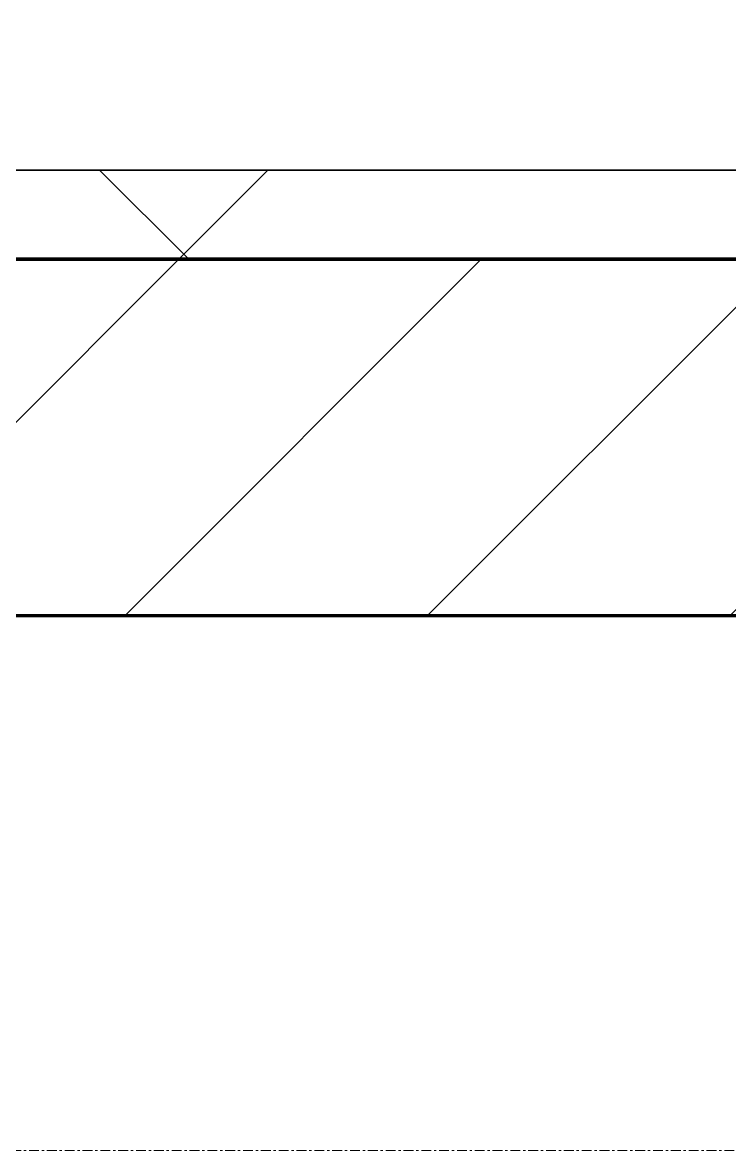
# Model space of a CAD drawing. Header units: millimetres. Extents: x -794334 to -714814, y -17806 to 22403.
# Drawn here: x -759099 to -758702, y -4321 to -3688 of the extents above; entities that cross this region are included whole.
import ezdxf
from ezdxf.xclip import XClip

# ---------------------------------------------------------------- set-up
doc = ezdxf.new("R2010")
doc.units = ezdxf.units.MM
doc.header["$XCLIPFRAME"] = 0
doc.linetypes.add('DPA_Grid _ Level 100', pattern=[10, 5.5, -1.6, 1.3, -1.6])
for name, color, linetype, lineweight in [('A-GLAZ-CURT', 2, 'Continuous', 9), ('A-WALL', 5, 'Continuous', 35), ('A-WALL-FNSH', 2, 'Continuous', 35), ('A-WALL-PATT', 1, 'Continuous', 35), ('S-GRID', 251, 'Continuous', 9), ('WALL-E', 2, 'Continuous', 35)]:
    doc.layers.add(name, color=color, linetype=linetype, lineweight=lineweight)
doc.layers.add('A11_ALU.SOLID SHEET', color=2, linetype='Continuous')

# ---------------------------------------------------------------- blocks, each defined once
blk = doc.blocks.new('*U804')
at = {"layer": 'S-GRID', "linetype": 'DPA_Grid _ Level 100'}
blk.add_line((57942.91, -7900), (-14128.88, -7900), dxfattribs=at)
blk = doc.blocks.new('PPLS-PP19_Custom Tile Pattern - Custom Tile Pattern-V150-4252-01 ENLARGED CONCOURSE LEVEL - REFLECTED CEILING PLAN - SHEET 3')
at = {"layer": 'A-GLAZ-CURT'}
for p, q in [((-300, 0), (300, 0)), ((300, 0), (-300, 0)), ((195.99, 0), (213.31, 0)), ((213.31, 0), (195.99, 0)), ((230.06, 0), (300, 0)), ((-300, -50), (300, -50)), ((300, -50), (-300, -50))]:
    blk.add_line(p, q, dxfattribs=at)
for points, knots in [([(-115.82, 0), (-114.96, 0), (-110.41, 0), (-96.78, 0), (-71.33, 0), (-42.53, 0), (-12.78, 0), (4.23, 0), (9.64, 0), (10.14, 0), (10.18, 0)], [-5724.064692, -5724.064692, -5724.064692, -5724.064692, -5430.283136, -5103.229623, -4799.173296, -4065.652676, -3589.737505, -3285.047089, -3066.359526, -3044.715262, -3044.715262, -3044.715262, -3044.715262]), ([(31.18, 0), (25.97, 0), (11.99, 0), (-16.92, 0), (-47.42, 0), (-65.77, 0), (-66.37, 0), (-66.38, 0)], [-4496.803627, -4496.803627, -4496.803627, -4496.803627, -4222.080604, -3745.412743, -2981.410125, -2542.574734, -2498.224237, -2498.224237, -2498.224237, -2498.224237]), ([(76.63, 0), (74.8, 0), (67.65, 0), (53.52, 0), (37, 0), (24.07, 0), (12.82, 0), (-2.9, 0), (-20.62, 0), (-32.81, 0), (-44.85, 0), (-51.43, 0), (-51.79, 0)], [-3095.572228, -3095.572228, -3095.572228, -3095.572228, -2950.589685, -2634.532728, -2313.748533, -2106.613311, -1925.670641, -1617.263037, -1290.787923, -1039.307308, -819.71621, -644.910881, -644.910881, -644.910881, -644.910881]), ([(-44.92, 0), (-42.21, 0), (-29.9, 0), (-18.03, 0), (8.61, 0), (15.02, 0), (22.91, 0), (31, 0), (39.04, 0), (51.19, 0), (58.74, 0), (61.34, 0), (61.45, 0)], [-3469.186623, -3469.186623, -3469.186623, -3469.186623, -3315.260113, -2864.387349, -2439.246196, -2084.094819, -1956.422387, -1818.904206, -1645.594513, -1443.202566, -1228.752106, -1120.932285, -1120.932285, -1120.932285, -1120.932285]), ([(9.32, 0), (9.08, 0), (7.65, 0), (2.57, 0), (-12.23, 0), (-25.64, 0), (-36.69, 0), (-43.45, 0), (-44.84, 0)], [-2922.926651, -2922.926651, -2922.926651, -2922.926651, -2882.788014, -2720.818881, -2518.50168, -2125.455881, -1792.521578, -1709.052716, -1709.052716, -1709.052716, -1709.052716]), ([(-36.78, 0), (-32.43, 0), (-19.22, 0), (0.91, 0), (16.51, 0), (22.4, 0)], [-6191.144455, -6191.144455, -6191.144455, -6191.144455, -5862.463379, -5340.621928, -5030.30487, -5030.30487, -5030.30487, -5030.30487]), ([(30.82, 0), (29.27, 0), (20.14, 0), (3.54, 0), (-16.58, 0), (-34.76, 0), (-36.04, 0)], [-10462.034656, -10462.034656, -10462.034656, -10462.034656, -10363.088938, -9884.23066, -9424.652049, -9182.880979, -9182.880979, -9182.880979, -9182.880979]), ([(70.61, 0), (66.16, 0), (55.8, 0), (39.61, 0), (24.74, 0), (2.64, 0), (-17.84, 0), (-30.57, 0), (-31.82, 0), (-32, 0)], [-4647.237329, -4647.237329, -4647.237329, -4647.237329, -4326.416877, -4098.545751, -3766.694881, -3333.063701, -2994.501669, -2698.150104, -2614.070998, -2614.070998, -2614.070998, -2614.070998]), ([(-30.76, 0), (-30.73, 0), (-29.99, 0), (-23.47, 0), (-15.75, 0), (-15.19, 0)], [-54176.191683, -54176.191683, -54176.191683, -54176.191683, -54157.274271, -53749.15266, -53717.791567, -53717.791567, -53717.791567, -53717.791567]), ([(-30.52, 0), (-27.11, 0), (-17.83, 0), (5.99, 0), (22.06, 0), (37.44, 0), (45.92, 0), (57.76, 0), (64.47, 0), (72.74, 0), (75.22, 0), (76.03, 0), (76.21, 0)], [-2323.618664, -2323.618664, -2323.618664, -2323.618664, -2142.497158, -1716.209403, -1206.526904, -1089.329421, -901.315459, -753.071572, -495.328968, -421.953223, -334.951786, -290.452333, -290.452333, -290.452333, -290.452333]), ([(-13, 0), (-14.35, 0), (-17.68, 0), (-25.97, 0), (-29.52, 0), (-30.21, 0)], [-55207.591944, -55207.591944, -55207.591944, -55207.591944, -54789.006179, -54461.685999, -54290.791712, -54290.791712, -54290.791712, -54290.791712]), ([(8.33, 0), (8.19, 0), (7.18, 0), (0.32, 0), (-13.89, 0), (-24.92, 0), (-29.03, 0)], [-3574.286521, -3574.286521, -3574.286521, -3574.286521, -3526.962355, -3285.499107, -2903.012179, -2680.714891, -2680.714891, -2680.714891, -2680.714891]), ([(-28.57, 0), (-26.93, 0), (-20.29, 0), (-11.45, 0), (2.08, 0), (13.15, 0), (21.24, 0), (24.62, 0), (24.72, 0), (24.72, 0)], [-5361.429781, -5361.429781, -5361.429781, -5361.429781, -5261.36855, -5050.479954, -4785.90057, -4596.498881, -4445.288762, -4384.376941, -4376.041937, -4376.041937, -4376.041937, -4376.041937]), ([(-22.56, 0), (-20.27, 0), (-17.03, 0), (-11.36, 0), (-7.66, 0), (-6.6, 0), (-6.44, 0)], [-56468.192263, -56468.192263, -56468.192263, -56468.192263, -56344.022017, -56303.229861, -56166.290093, -56124.392176, -56124.392176, -56124.392176, -56124.392176]), ([(-15.19, 0), (-13.07, 0), (1.35, 0), (16.4, 0), (22, 0)], [-461.142613, -461.142613, -461.142613, -461.142613, -429.606584, -411.393289, -411.393289, -411.393289, -411.393289]), ([(-6.54, 0), (-6.73, 0), (-7.2, 0), (-7.6, 0), (-7.79, 0)], [-56009.792147, -56009.792147, -56009.792147, -56009.792147, -55949.290093, -55895.192118, -55895.192118, -55895.192118, -55895.192118]), ([(-2.63, 0), (-2.47, 0), (-1.22, 0), (4.92, 0), (15.97, 0), (22.54, 0), (24.49, 0)], [-226.825321, -226.825321, -226.825321, -226.825321, -220.269177, -206.416616, -198.214427, -187.717507, -187.717507, -187.717507, -187.717507]), ([(103.09, 0), (101.08, 0), (86.31, 0), (63.34, 0), (35.84, 0), (12, 0), (3.08, 0), (-1.67, 0), (-2.25, 0)], [-375.435014, -375.435014, -375.435014, -375.435014, -369.147452, -330.153101, -307.516438, -285.83788, -246.234814, -234.646884, -234.646884, -234.646884, -234.646884]), ([(24.69, 0), (24.54, 0), (20.99, 0), (15.48, 0), (10.8, 0), (9.63, 0)], [-4368.572414, -4368.572414, -4368.572414, -4368.572414, -4306.476363, -4080.000647, -3772.857994, -3772.857994, -3772.857994, -3772.857994]), ([(22.57, 0), (22.12, 0), (19.88, 0), (18.85, 0), (18.16, 0)], [-6004.223754, -6004.223754, -6004.223754, -6004.223754, -5972.647715, -5832.674503, -5832.674503, -5832.674503, -5832.674503]), ([(90.37, 0), (87.89, 0), (83.4, 0), (74.4, 0), (62.26, 0), (51.85, 0), (43.81, 0), (30.54, 0), (24.77, 0), (22.96, 0)], [-7376.617754, -7376.617754, -7376.617754, -7376.617754, -7135.649961, -6924.452779, -6738.82075, -6548.303034, -6314.283804, -6135.05769, -6013.286069, -6013.286069, -6013.286069, -6013.286069]), ([(23.02, 0), (29.19, 0), (49.24, 0), (72.46, 0), (88.74, 0), (90.69, 0)], [-410.279517, -410.279517, -410.279517, -410.279517, -390.253598, -346.313304, -340.322825, -340.322825, -340.322825, -340.322825]), ([(23.03, 0), (31.5, 0), (49.38, 0), (70.92, 0), (82.12, 0), (83.66, 0)], [-5019.25662, -5019.25662, -5019.25662, -5019.25662, -4573.028122, -4094.177415, -3869.465285, -3869.465285, -3869.465285, -3869.465285]), ([(27.44, 0), (27.9, 0), (29.54, 0), (38.07, 0), (53.39, 0), (71.67, 0), (84.83, 0), (85.75, 0), (89.38, 0), (90.82, 0)], [-5037.309798, -5037.309798, -5037.309798, -5037.309798, -4887.603822, -4705.298446, -4353.683244, -3960.84581, -3759.045785, -3336.541051, -3048.898036, -3048.898036, -3048.898036, -3048.898036]), ([(27.89, 0), (29.09, 0), (33.4, 0), (48.37, 0), (67.96, 0), (83.01, 0), (90.33, 0)], [-147.777612, -147.777612, -147.777612, -147.777612, -135.792042, -118.513713, -97.899267, -75.885801, -75.885801, -75.885801, -75.885801]), ([(53.18, 0), (53.06, 0), (52.22, 0), (44.99, 0), (36.46, 0), (30.82, 0)], [-622.740158, -622.740158, -622.740158, -622.740158, -566.066452, -360.610861, 0, 0, 0, 0]), ([(136.44, 0), (121.66, 0), (86.93, 0), (51.16, 0), (31.18, 0)], [-106.750556, -106.750556, -106.750556, -106.750556, -59.610984, 0, 0, 0, 0]), ([(168.37, 0), (167.68, 0), (162.47, 0), (147.02, 0), (109.77, 0), (76.86, 0), (57.82, 0), (46.51, 0), (41.18, 0), (36.02, 0), (35.54, 0), (35.54, 0)], [-543.375029, -543.375029, -543.375029, -543.375029, -530.793311, -458.593899, -401.860199, -357.622665, -341.267687, -334.000314, -326.15566, -319.318397, -317.489778, -317.489778, -317.489778, -317.489778]), ([(36.29, 0), (37.77, 0), (48.82, 0), (64.79, 0), (80.89, 0), (90.63, 0), (90.91, 0)], [-314.598523, -314.598523, -314.598523, -314.598523, -305.899624, -287.17622, -249.500363, -248.402393, -248.402393, -248.402393, -248.402393]), ([(61.47, 0), (61.47, 0), (61.21, 0), (54.61, 0), (53.71, 0), (53.56, 0)], [-1113.311073, -1113.311073, -1113.311073, -1113.311073, -1096.402191, -891.204116, -747.28819, -747.28819, -747.28819, -747.28819]), ([(76.22, 0), (75.58, 0), (73.64, 0), (71.05, 0), (70.61, 0)], [-193.634889, -193.634889, -193.634889, -193.634889, -31.537676, 0, 0, 0, 0]), ([(114.39, 0), (114.2, 0), (112.08, 0), (105.42, 0), (95.85, 0), (92.33, 0), (90.9, 0)], [-8148.58938, -8148.58938, -8148.58938, -8148.58938, -8105.191388, -7723.759874, -7531.75727, -7393.46605, -7393.46605, -7393.46605, -7393.46605]), ([(90.91, 0), (106.76, 0), (122.59, 0), (138.28, 0), (138.53, 0)], [-340.102076, -340.102076, -340.102076, -340.102076, -291.370682, -290.5735, -290.5735, -290.5735, -290.5735]), ([(90.91, 0), (94.73, 0), (106.33, 0), (116.36, 0), (128.63, 0), (128.95, 0)], [-75.297667, -75.297667, -75.297667, -75.297667, -63.759246, -39.050993, -35.895543, -35.895543, -35.895543, -35.895543]), ([(91.08, 0), (104.44, 0), (124.56, 0), (132.42, 0), (134.6, 0)], [-248.179537, -248.179537, -248.179537, -248.179537, -194.761443, -152.241002, -152.241002, -152.241002, -152.241002]), ([(94.4, 0), (94.4, 0), (94.64, 0), (99.11, 0), (108.97, 0), (120.79, 0), (139.94, 0), (163.31, 0), (185.23, 0), (193.62, 0), (194.69, 0), (194.79, 0)], [-2348.345796, -2348.345796, -2348.345796, -2348.345796, -2310.419338, -2233.599744, -2052.234781, -1843.028543, -1530.39897, -1095.004608, -529.74427, -295.064701, -265.121568, -265.121568, -265.121568, -265.121568]), ([(129.02, 0), (129.02, 0), (124.41, 0), (122.35, 0), (114.96, 0), (108.04, 0), (103.09, 0)], [-35.386604, -35.386604, -35.386604, -35.386604, -31.430235, -22.807238, -15.488593, 0, 0, 0, 0]), ([(157.9, 0), (156.77, 0), (151.67, 0), (143.29, 0), (134.04, 0), (126.24, 0), (118.6, 0), (114.23, 0), (111.98, 0), (105.66, 0), (105.23, 0), (105.23, 0)], [-10292.955006, -10292.955006, -10292.955006, -10292.955006, -10098.273015, -9847.788484, -9677.714971, -9567.007022, -9453.21225, -9220.200448, -9012.77275, -8966.157302, -8929.495943, -8929.495943, -8929.495943, -8929.495943]), ([(105.26, 0), (105.52, 0), (111.01, 0), (112.65, 0), (113.59, 0)], [-8920.561005, -8920.561005, -8920.561005, -8920.561005, -8814.835624, -8577.462505, -8577.462505, -8577.462505, -8577.462505]), ([(128.58, 0), (128.8, 0), (130.16, 0), (139.26, 0), (152.67, 0), (161.24, 0), (162.19, 0), (162.75, 0)], [-633.326174, -633.326174, -633.326174, -633.326174, -627.736123, -618.981161, -602.094757, -592.980799, -581.414464, -581.414464, -581.414464, -581.414464]), ([(137.1, 0), (136, 0), (133.64, 0), (129.87, 0), (129.11, 0)], [-670.405967, -670.405967, -670.405967, -670.405967, -651.020627, -640.742133, -640.742133, -640.742133, -640.742133]), ([(193.8, 0), (193.33, 0), (190.11, 0), (183.13, 0), (171, 0), (161.95, 0), (161.28, 0), (158.35, 0), (157.85, 0), (157.77, 0)], [-11665.349007, -11665.349007, -11665.349007, -11665.349007, -11565.880756, -11105.624034, -10839.086983, -10768.332124, -10666.779182, -10580.760289, -10550.278881, -10550.278881, -10550.278881, -10550.278881]), ([(300, 0), (286.53, 0), (254.22, 0), (207.11, 0), (177.41, 0), (159.34, 0), (158.33, 0), (158.3, 0)], [-285.253232, -285.253232, -285.253232, -285.253232, -244.693688, -187.987675, -143.776725, -129.632772, -123.352749, -123.352749, -123.352749, -123.352749]), ([(159.07, 0), (159.13, 0), (160.84, 0), (165.21, 0), (174.15, 0), (185.98, 0), (208.82, 0), (219.42, 0), (230.06, 0)], [-115.643202, -115.643202, -115.643202, -115.643202, -114.681583, -87.660824, -65.295536, -41.623857, -24.459831, 0, 0, 0, 0]), ([(162.75, 0), (165.4, 0), (170.91, 0), (172.61, 0), (172.61, 0)], [-111.264224, -111.264224, -111.264224, -111.264224, -56.742688, -19.085662, -19.085662, -19.085662, -19.085662]), ([(226.6, 0), (224.47, 0), (220.31, 0), (200.27, 0), (182.99, 0), (174.27, 0), (169.67, 0), (168.99, 0)], [-9184.606027, -9184.606027, -9184.606027, -9184.606027, -9016.44624, -8717.832359, -8253.978395, -8152.463617, -8069.855175, -8069.855175, -8069.855175, -8069.855175]), ([(215.22, 0), (214.62, 0), (210.55, 0), (203.98, 0), (187.54, 0), (175.3, 0), (169.49, 0)], [-203.825446, -203.825446, -203.825446, -203.825446, -198.527383, -184.406837, -162.427601, -142.916156, -142.916156, -142.916156, -142.916156]), ([(171.51, 0), (176.48, 0), (193.23, 0), (201.73, 0), (208.81, 0), (212.85, 0), (221.61, 0), (226.62, 0)], [-7971.819559, -7971.819559, -7971.819559, -7971.819559, -7784.112253, -7606.717214, -7289.299508, -7042.621073, -6792.530797, -6792.530797, -6792.530797, -6792.530797]), ([(172.07, 0), (177.66, 0), (187.87, 0), (201.08, 0), (207.47, 0), (213.96, 0), (215.11, 0)], [-255.364076, -255.364076, -255.364076, -255.364076, -237.955587, -223.92608, -215.862851, -208.75215, -208.75215, -208.75215, -208.75215]), ([(219.9, 0), (220.86, 0), (227.84, 0), (242.06, 0), (246.54, 0), (246.96, 0)], [-10670.940496, -10670.940496, -10670.940496, -10670.940496, -10511.382485, -9925.173265, -9834.877357, -9834.877357, -9834.877357, -9834.877357]), ([(300, 0), (288.22, 0), (262, 0), (236.09, 0), (226.7, 0), (226.62, 0)], [-12528.858583, -12528.858583, -12528.858583, -12528.858583, -11905.454923, -11162.864862, -11156.586059, -11156.586059, -11156.586059, -11156.586059]), ([(247.1, 0), (246.76, 0), (245.04, 0), (238.34, 0), (230.09, 0), (227.1, 0), (226.65, 0)], [-9649.085549, -9649.085549, -9649.085549, -9649.085549, -9581.591397, -9406.094246, -9221.510254, -9185.777655, -9185.777655, -9185.777655, -9185.777655]), ([(227.16, 0), (231.23, 0), (246.98, 0), (266.73, 0), (281.71, 0), (291.71, 0), (296.52, 0), (297.86, 0), (298.09, 0)], [-6783.57697, -6783.57697, -6783.57697, -6783.57697, -6582.165592, -6068.460911, -5766.029927, -5566.724884, -5280.360606, -5199.253518, -5199.253518, -5199.253518, -5199.253518]), ([(284.76, 0), (284.76, 0), (285.09, 0), (287.47, 0), (293.59, 0), (297.76, 0), (300, 0)], [-4110.630118, -4110.630118, -4110.630118, -4110.630118, -4053.389046, -3959.664717, -3862.421465, -3746.95702, -3746.95702, -3746.95702, -3746.95702]), ([(297.38, 0), (295.84, 0), (291.62, 0), (285.38, 0), (284.87, 0)], [-4803.172655, -4803.172655, -4803.172655, -4803.172655, -4358.271401, -4143.037883, -4143.037883, -4143.037883, -4143.037883])]:
    blk.add_open_spline(points, degree=3, knots=knots, dxfattribs=at)
for points in [[(18.16, 0), (19.06, 0), (20.69, 0), (22.01, 0)], [(23.27, 0), (25, 0), (25.72, 0), (26.12, 0)], [(24.49, 0), (25.23, 0), (25.72, 0), (26.04, 0)], [(80.35, 0), (79.57, 0), (78.27, 0), (76.63, 0)], [(84.06, 0), (83.48, 0), (82.41, 0), (81.72, 0)], [(90.91, 0), (92.21, 0), (93.48, 0), (94.33, 0)], [(168.74, 0), (168.74, 0), (169.81, 0), (171.51, 0)], [(195.11, 0), (194.91, 0), (194.44, 0), (193.8, 0)], [(225.84, 0), (222.47, 0), (219.86, 0), (219.02, 0)]]:
    blk.add_open_spline(points, degree=3, dxfattribs=at)
blk = doc.blocks.new('PPLS-PP19_Custom Tile Pattern - Custom Tile Pattern-V151-4252-01 ENLARGED CONCOURSE LEVEL - REFLECTED CEILING PLAN - SHEET 3')
at = {"layer": 'A-GLAZ-CURT'}
for p, q in [((-300, 0), (300, 0)), ((300, 0), (-300, 0)), ((-293.07, 0), (-275.75, 0)), ((-275.75, 0), (-293.07, 0)), ((-222.32, 0), (-205, 0)), ((-205, 0), (-222.32, 0)), ((-300, -50), (300, -50)), ((300, -50), (-300, -50))]:
    blk.add_line(p, q, dxfattribs=at)
at = {"layer": 'A-GLAZ-CURT', "flags": 128}
for points in [[(-300, 0), (-291.56, 0), (-283.3, 0), (-275.2, 0), (-267.26, 0), (-259.45, 0), (-251.77, 0), (-244.2, 0), (-237.58, 0)], [(-237.58, 0), (-244.39, 0), (-251.96, 0), (-259.67, 0), (-267.51, 0), (-275.48, 0), (-283.55, 0), (-291.73, 0), (-300, 0)], [(-169.71, 0), (-174.47, 0), (-179.49, 0), (-184.81, 0), (-190.44, 0), (-196.37, 0), (-202.58, 0), (-209.04, 0), (-215.73, 0), (-222.63, 0), (-229.72, 0), (-236.97, 0)], [(-236.74, 0), (-229.36, 0), (-222.06, 0), (-214.83, 0), (-207.71, 0), (-200.76, 0), (-194.02, 0), (-187.54, 0), (-181.38, 0), (-175.58, 0), (-170.25, 0)]]:
    blk.add_lwpolyline(points, dxfattribs=at)
at = {"layer": 'A-GLAZ-CURT'}
for points, knots in [([(-300, 0), (-284.65, 0), (-236.57, 0), (-174.61, 0), (-129.95, 0), (-112.48, 0), (-104.63, 0), (-101.91, 0)], [-5323.127839, -5323.127839, -5323.127839, -5323.127839, -4502.809032, -2700.551212, -1002.059161, -460.363443, -237.874081, -237.874081, -237.874081, -237.874081]), ([(-101.94, 0), (-111.77, 0), (-143.96, 0), (-202.69, 0), (-262.56, 0), (-294.48, 0), (-300, 0)], [-18185.849118, -18185.849118, -18185.849118, -18185.849118, -17136.203329, -15131.813646, -13729.592194, -13439.944408, -13439.944408, -13439.944408, -13439.944408]), ([(-137.88, 0), (-140.56, 0), (-147.66, 0), (-147.69, 0), (-158.72, 0), (-174.02, 0), (-185.59, 0), (-209.77, 0), (-232.01, 0), (-255.22, 0), (-262.59, 0), (-264.9, 0), (-265.4, 0)], [-3187.727384, -3187.727384, -3187.727384, -3187.727384, -2919.378265, -2477.344047, -2237.412286, -2029.680487, -1755.085331, -1400.429864, -858.079193, -543.655514, -208.940337, 0, 0, 0, 0]), ([(-258.6, 0), (-257.91, 0), (-254.26, 0), (-246.46, 0), (-239.86, 0), (-237.77, 0)], [-5722.54675, -5722.54675, -5722.54675, -5722.54675, -5657.471696, -5413.335975, -5300.076856, -5300.076856, -5300.076856, -5300.076856]), ([(-237.59, 0), (-232.45, 0), (-223.98, 0), (-213.1, 0), (-200.2, 0), (-186.64, 0), (-176.15, 0), (-169.73, 0)], [-5296.753025, -5296.753025, -5296.753025, -5296.753025, -5017.494783, -4832.723979, -4666.091899, -4349.945572, -4049.705552, -4049.705552, -4049.705552, -4049.705552]), ([(-169.71, 0), (-172.56, 0), (-181.6, 0), (-199.46, 0), (-216.65, 0), (-231.26, 0), (-233.46, 0), (-234, 0)], [-1918.93918, -1918.93918, -1918.93918, -1918.93918, -1763.376603, -1422.553702, -978.033455, -846.069444, -682.911962, -682.911962, -682.911962, -682.911962]), ([(-233.49, 0), (-233.44, 0), (-232.38, 0), (-230.74, 0), (-225.3, 0), (-223.63, 0)], [-455.274641, -455.274641, -455.274641, -455.274641, -440.605512, -119.536984, 0, 0, 0, 0]), ([(-223.63, 0), (-219.39, 0), (-206.17, 0), (-188.58, 0), (-175.07, 0), (-169.78, 0), (-169.71, 0)], [-5463.295695, -5463.295695, -5463.295695, -5463.295695, -5161.076232, -4739.070012, -4465.409639, -4461.893028, -4461.893028, -4461.893028, -4461.893028])]:
    blk.add_open_spline(points, degree=3, knots=knots, dxfattribs=at)
blk = doc.blocks.new('*U1029')
at = {"layer": 'A-GLAZ-CURT'}
for name, p in [('PPLS-PP19_Custom Tile Pattern - Custom Tile Pattern-V150-4252-01 ENLARGED CONCOURSE LEVEL - REFLECTED CEILING PLAN - SHEET 3', (19802.37, -7350)), ('PPLS-PP19_Custom Tile Pattern - Custom Tile Pattern-V151-4252-01 ENLARGED CONCOURSE LEVEL - REFLECTED CEILING PLAN - SHEET 3', (20402.37, -7350))]:
    blk.add_blockref(name, p, dxfattribs=at)
blk = doc.blocks.new('*U1630')
blk.add_lwpolyline([(22690, -750), (19166.45, -750), (19116.45, -700), (18966.44, -550), (-101025.39, -550), (-101025.39, -6704.96), (-96300, -6704.96), (-96300, -7350), (-94497.63, -7350), (17250, -7350), (17250, -6849.96), (18300, -6849.96), (22690, -6849.96)], close=True)

msp = doc.modelspace()

# ---------------------------------------------------------------- block references
at = {"layer": 'A11_ALU.SOLID SHEET'}
ref = msp.add_blockref('*U1630', (-744681.24, 3579.02), dxfattribs=at)
XClip(ref).set_block_clipping_path([(-45802.4668593339, -9620.0029952967), (23702.8690583039, 10334.9999958097)])

# ---------------------------------------------------------------- next in the draw order: hatches: boundary and pattern name
at = {"layer": 'A-WALL-PATT', "lineweight": 9}
h = msp.add_hatch(dxfattribs=at)
h.set_pattern_fill('FP_5', color=256, style=0, pattern_type=2)
h.set_pattern_definition([(45, (0, 0), (-212.13203, 212.13203), []), (135, (0, 0), (-212.13203, -212.13203), [])])
h.paths.add_polyline_path([(-727630.24, -3820.98), (-727382.37, -3820.98), (-727382.37, -3770.98), (-790483.7, -3770.98), (-790483.7, -3820.98), (-727766, -3820.98)])
h = msp.add_hatch(dxfattribs=at)
h.set_pattern_fill('FP_2', color=256, style=0, pattern_type=2)
h.set_pattern_definition([(45, (0, 0), (-84.852814, 84.852814), [])])
h.paths.add_polyline_path([(-727382.37, -4020.98), (-727382.37, -3820.98), (-790483.7, -3820.98), (-790483.7, -4020.98), (-727494.49, -4020.98)])

# ---------------------------------------------------------------- next in the draw order: linework, layer by layer
at = {"layer": 'A-WALL', "color": 7, "lineweight": 70}
for p, q in [((-759980, -3820.98), (-758780, -3820.98)), ((-758780, -3820.98), (-759980, -3820.98)), ((-758780, -3820.98), (-756380, -3820.98)), ((-756380, -3820.98), (-758780, -3820.98)), ((-758780, -4020.98), (-759980, -4020.98)), ((-756380, -4020.98), (-758780, -4020.98))]:
    msp.add_line(p, q, dxfattribs=at)
at = {"layer": 'A-WALL-FNSH', "color": 250}
for p, q in [((-759980, -3770.98), (-758780, -3770.98)), ((-758780, -3770.98), (-756380, -3770.98))]:
    msp.add_line(p, q, dxfattribs=at)
at = {"layer": 'WALL-E'}
for p, q in [((-727382.37, -4020.98), (-790483.7, -4020.98)), ((-790483.7, -4020.98), (-727382.37, -4020.98))]:
    msp.add_line(p, q, dxfattribs=at)

# ---------------------------------------------------------------- next in the draw order: block references
for name in ['*U804', '*U1029']:
    msp.add_blockref(name, (-778882.37, 3579.02))

doc.saveas('drawing.dxf')
